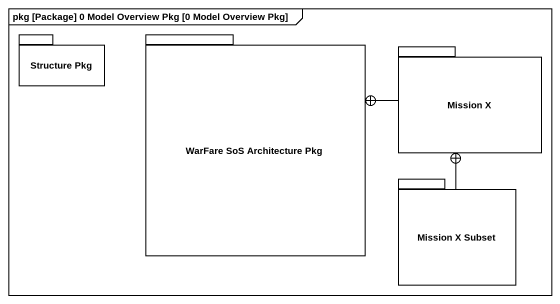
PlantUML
@startuml
mainframe pkg [Package] 0 Model Overview Pkg [0 Model Overview Pkg]
package "Structure Pkg" as Structure_Pkg {
}
package "WarFare SoS Architecture Pkg" as WarFare_SoS_Architecture_Pkg {
}
package "Mission X" as Mission_X {
}
package "Mission X Subset" as Mission_X_Subset {
}
Mission_X -left-+ WarFare_SoS_Architecture_Pkg
Mission_X_Subset -up-+ Mission_X
@enduml
